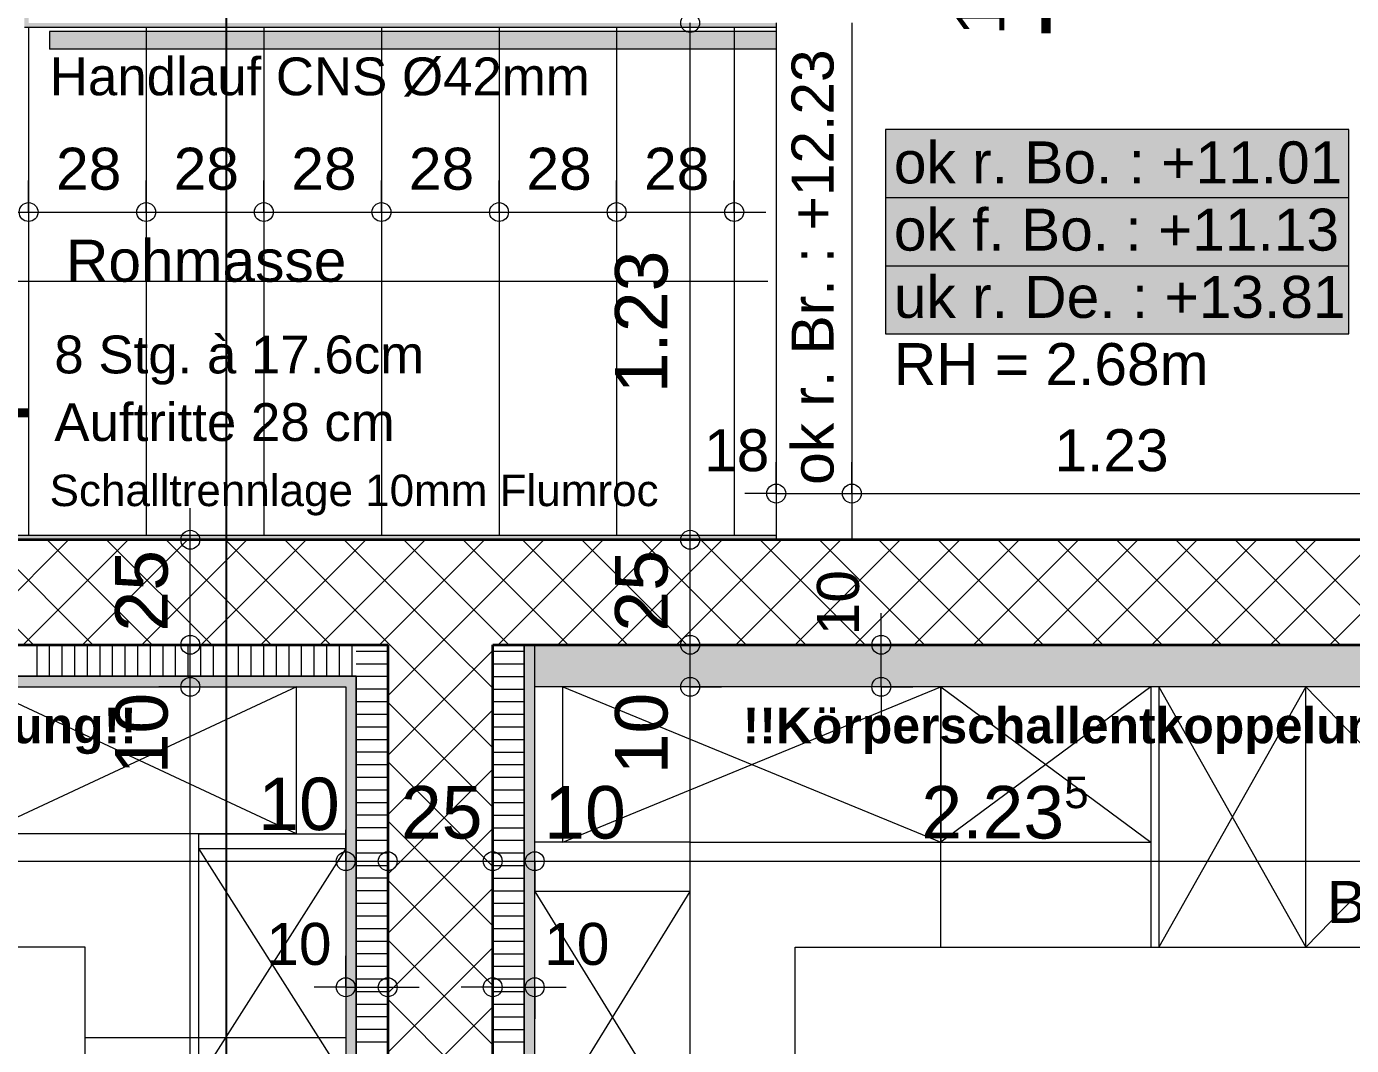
# Model space of a CAD drawing. Header units: metres. Extents: x 0.003 to 0.843, y 0.003 to 0.597.
# Drawn here: x 0.4587 to 0.5218, y 0.2974 to 0.3459 of the extents above; entities that cross this region are included whole.
import ezdxf

# ---------------------------------------------------------------- set-up
doc = ezdxf.new("R2010")
doc.units = ezdxf.units.M
for name, pattern in [('AUSGEZOGEN', [0]), ('RAND', [44.45, 12.7, -6.35, 12.7, -6.35, 0, -6.35]), ('STRICHPUNKT', [25.4, 12.7, -6.35, 0, -6.35]), ('VERDECKT', [9.525, 6.35, -3.175])]:
    doc.linetypes.add(name, pattern=pattern)
for name, color, linetype, lineweight in [('Beton Ansicht', 7, 'AUSGEZOGEN', 13), ('Bodenplatte', 7, 'AUSGEZOGEN', 18), ('Daemmung', 7, 'AUSGEZOGEN', 18), ('Detailmasse', 7, 'AUSGEZOGEN', 13), ('Kueche', 7, 'AUSGEZOGEN', 18), ('Lauflinie', 7, 'AUSGEZOGEN', 13), ('Leichtbauwaende', 7, 'AUSGEZOGEN', 18), ('Metallbauarbeiten', 7, 'AUSGEZOGEN', 18), ('Raumbezeichnung', 7, 'AUSGEZOGEN', 18), ('Schnittbegrenzung', 7, 'AUSGEZOGEN', 13), ('Stufen', 7, 'AUSGEZOGEN', 25), ('Text Koten', 7, 'AUSGEZOGEN', 25), ('Text Werkplan Ausfuehrung', 7, 'AUSGEZOGEN', 25), ('Vermassung Decke', 180, 'VERDECKT', 25), ('Wand Beton bewehrt', 7, 'AUSGEZOGEN', 35), ('Werkplan- Ausfuehrungsmasse', 7, 'AUSGEZOGEN', 13)]:
    doc.layers.add(name, color=color, linetype=linetype, lineweight=lineweight)
doc.styles.add('ARIAL', font='ARIAL.TTF')

msp = doc.modelspace()

# ---------------------------------------------------------------- hatches: boundary and pattern name
at = {"layer": 'Daemmung', "linetype": 'VERDECKT', "lineweight": 18, "true_color": 0xffe0e0}
msp.add_hatch(color=254, dxfattribs=at).paths.add_polyline_path([(0.43416, 0.321497), (0.49436, 0.321497), (0.49436, 0.321697), (0.43436, 0.321697), (0.43436, 0.396497), (0.45856, 0.396497), (0.45856, 0.390897), (0.45876, 0.390897), (0.45876, 0.396697), (0.43416, 0.396697)])
at = {"layer": 'Daemmung', "linetype": 'AUSGEZOGEN', "lineweight": 18, "true_color": 0xffe0e0}
msp.add_hatch(color=254, dxfattribs=at).paths.add_polyline_path([(0.45856, 0.345897), (0.49436, 0.345897), (0.49436, 0.346097), (0.45876, 0.346097), (0.45876, 0.390897), (0.45856, 0.390897)])
at = {"layer": 'Leichtbauwaende', "linetype": 'AUSGEZOGEN', "lineweight": 13, "true_color": 0xc7c7c7}
for points in [[(0.48286, 0.261877), (0.48286, 0.316497), (0.48236, 0.316497), (0.48236, 0.261877)], [(0.41336, 0.314497), (0.47386, 0.314497), (0.47386, 0.314997), (0.41336, 0.314997)], [(0.47386, 0.314997), (0.47386, 0.263877), (0.47436, 0.263877), (0.47436, 0.314997)]]:
    msp.add_hatch(color=9, dxfattribs=at).paths.add_polyline_path(points)
at = {"layer": 'Leichtbauwaende', "linetype": 'AUSGEZOGEN', "lineweight": 13, "true_color": 0xe3e3e3}
msp.add_hatch(color=254, dxfattribs=at).paths.add_polyline_path([(0.48286, 0.316497), (0.48286, 0.314497), (0.54336, 0.314497), (0.54336, 0.316497)])
at = {"layer": 'Metallbauarbeiten', "linetype": 'AUSGEZOGEN', "lineweight": 13, "true_color": 0xf1f1f1}
msp.add_hatch(color=7, dxfattribs=at).paths.add_polyline_path([(0.45976, 0.345697), (0.45976, 0.344857), (0.49436, 0.344857), (0.49436, 0.345697)])
at = {"layer": 'Text Koten', "linetype": 'AUSGEZOGEN', "lineweight": 13, "true_color": 0xf1f1f1}
msp.add_hatch(color=7, dxfattribs=at).paths.add_polyline_path([(0.49956, 0.341031), (0.49956, 0.331297), (0.521627, 0.331297), (0.521627, 0.341031)])

# ---------------------------------------------------------------- linework, layer by layer
at = {"layer": 'Beton Ansicht', "color": 7, "linetype": 'AUSGEZOGEN', "lineweight": 18}
for p, q in [((0.49436, 0.346097), (0.49436, 0.321497)), ((0.49796, 0.346097), (0.49796, 0.321497))]:
    msp.add_line(p, q, dxfattribs=at)
at = {"layer": 'Bodenplatte', "color": 92, "linetype": 'VERDECKT', "lineweight": 18, "true_color": 0x00c600}
msp.add_line((0.49436, 0.346097), (0.49436, 0.321497), dxfattribs=at)
at = {"layer": 'Daemmung', "color": 240, "linetype": 'VERDECKT', "lineweight": 18}
for p, q in [((0.45856, 0.345897), (0.49436, 0.345897)), ((0.43416, 0.321497), (0.49796, 0.321497)), ((0.49436, 0.321697), (0.43436, 0.321697))]:
    msp.add_line(p, q, dxfattribs=at)
at = {"layer": 'Detailmasse', "color": 240, "linetype": 'AUSGEZOGEN', "lineweight": 13}
for p, q in [((0.45876, 0.337097), (0.45876, 0.338597)), ((0.46436, 0.337097), (0.46436, 0.338597)), ((0.46996, 0.337097), (0.46996, 0.338597)), ((0.47556, 0.337097), (0.47556, 0.338597)), ((0.48116, 0.337097), (0.48116, 0.338597)), ((0.48676, 0.337097), (0.48676, 0.338597)), ((0.49236, 0.337097), (0.49236, 0.338597)), ((0.45876, 0.337097), (0.45876, 0.335597)), ((0.45876, 0.337097), (0.46436, 0.337097)), ((0.46436, 0.337097), (0.46436, 0.335597)), ((0.46436, 0.337097), (0.46996, 0.337097)), ((0.46996, 0.337097), (0.46996, 0.335597)), ((0.46996, 0.337097), (0.47556, 0.337097)), ((0.47556, 0.337097), (0.47556, 0.335597)), ((0.47556, 0.337097), (0.48116, 0.337097)), ((0.48116, 0.337097), (0.48116, 0.335597)), ((0.48116, 0.337097), (0.48676, 0.337097)), ((0.48676, 0.337097), (0.48676, 0.335597)), ((0.48676, 0.337097), (0.49236, 0.337097)), ((0.49236, 0.337097), (0.49236, 0.335597)), ((0.49236, 0.337097), (0.49386, 0.337097)), ((0.49936, 0.316497), (0.49936, 0.317997)), ((0.49936, 0.316497), (0.49786, 0.316497)), ((0.49936, 0.316497), (0.50086, 0.316497)), ((0.49936, 0.316497), (0.49936, 0.316497)), ((0.49936, 0.314497), (0.49936, 0.316497)), ((0.49936, 0.314497), (0.49786, 0.314497)), ((0.49936, 0.314497), (0.50086, 0.314497)), ((0.49936, 0.314497), (0.49936, 0.314497)), ((0.49936, 0.314497), (0.49936, 0.312997)), ((0.47386, 0.300197), (0.47386, 0.301697)), ((0.47586, 0.300197), (0.47586, 0.301697)), ((0.48086, 0.300197), (0.48086, 0.301697)), ((0.48286, 0.300197), (0.48286, 0.301697)), ((0.47386, 0.300197), (0.47236, 0.300197)), ((0.47386, 0.300197), (0.47386, 0.298697)), ((0.47386, 0.300197), (0.47386, 0.300197)), ((0.47386, 0.300197), (0.47586, 0.300197)), ((0.47586, 0.300197), (0.47586, 0.298697)), ((0.47586, 0.300197), (0.47586, 0.300197)), ((0.47586, 0.300197), (0.47736, 0.300197)), ((0.48086, 0.300197), (0.47936, 0.300197)), ((0.48086, 0.300197), (0.48086, 0.298697)), ((0.48086, 0.300197), (0.48086, 0.300197)), ((0.48286, 0.300197), (0.48286, 0.298697)), ((0.48286, 0.300197), (0.48286, 0.300197)), ((0.48286, 0.300197), (0.48436, 0.300197))]:
    msp.add_line(p, q, dxfattribs=at)
for points in [[(0.43436, 0.337097), (0.4374, 0.337097), (0.4374, 0.337097), (0.45876, 0.337097)], [(0.48086, 0.300197), (0.480869, 0.300197), (0.480869, 0.300197), (0.48286, 0.300197)]]:
    msp.add_lwpolyline(points, dxfattribs=at)
for centre in [(0.45876, 0.337097), (0.46436, 0.337097), (0.46996, 0.337097), (0.47556, 0.337097), (0.48116, 0.337097), (0.48676, 0.337097), (0.49236, 0.337097), (0.49936, 0.316497), (0.49936, 0.314497), (0.47386, 0.300197), (0.47586, 0.300197), (0.48086, 0.300197), (0.48286, 0.300197)]:
    msp.add_circle(centre, 0.00045, dxfattribs=at)
at = {"layer": 'Kueche', "color": 7, "linetype": 'RAND', "lineweight": 18}
for p, q in [((0.47152, 0.314497), (0.45652, 0.307497)), ((0.47152, 0.307497), (0.45652, 0.314497)), ((0.47152, 0.307497), (0.47152, 0.314497)), ((0.4842, 0.307097), (0.4842, 0.314497)), ((0.4842, 0.314497), (0.5022, 0.307097)), ((0.4842, 0.307097), (0.5022, 0.314497)), ((0.5022, 0.314497), (0.5022, 0.307097)), ((0.5122, 0.314497), (0.5022, 0.307097)), ((0.5022, 0.314497), (0.5122, 0.307097)), ((0.47152, 0.307497), (0.44552, 0.307497)), ((0.46686, 0.307497), (0.47386, 0.307497)), ((0.46686, 0.272417), (0.46686, 0.307497)), ((0.46686, 0.306797), (0.47386, 0.306797)), ((0.47386, 0.306797), (0.46686, 0.295797)), ((0.47386, 0.295797), (0.46686, 0.306797)), ((0.49026, 0.307097), (0.48286, 0.307097)), ((0.49026, 0.261377), (0.49026, 0.307097)), ((0.49026, 0.307097), (0.5122, 0.307097)), ((0.49026, 0.304757), (0.48286, 0.304757)), ((0.48286, 0.304757), (0.49026, 0.292757)), ((0.48286, 0.292757), (0.49026, 0.304757))]:
    msp.add_line(p, q, dxfattribs=at)
at = {"layer": 'Kueche', "color": 7, "linetype": 'VERDECKT', "lineweight": 18}
for p, q in [((0.5022, 0.302097), (0.5022, 0.314497)), ((0.46146, 0.297797), (0.47386, 0.297797))]:
    msp.add_line(p, q, dxfattribs=at)
at = {"layer": 'Kueche', "color": 7, "linetype": 'AUSGEZOGEN', "lineweight": 18}
for p, q in [((0.5122, 0.314497), (0.5122, 0.302097)), ((0.51258, 0.314497), (0.51258, 0.302097)), ((0.51958, 0.314497), (0.51258, 0.302097)), ((0.51258, 0.314497), (0.51958, 0.302097)), ((0.51958, 0.302097), (0.51958, 0.314497)), ((0.51958, 0.314497), (0.53158, 0.302097)), ((0.53158, 0.314497), (0.51958, 0.302097))]:
    msp.add_line(p, q, dxfattribs=at)
at = {"layer": 'Kueche', "color": 7, "linetype": 'AUSGEZOGEN', "lineweight": 13}
for p, q in [((0.46146, 0.302097), (0.41276, 0.302097)), ((0.46146, 0.280197), (0.46146, 0.302097)), ((0.49526, 0.276197), (0.49526, 0.302097)), ((0.49526, 0.302097), (0.54396, 0.302097))]:
    msp.add_line(p, q, dxfattribs=at)
at = {"layer": 'Lauflinie', "color": 7, "linetype": 'AUSGEZOGEN', "lineweight": 18}
msp.add_line((0.49396, 0.333797), (0.44646, 0.333797), dxfattribs=at)
at = {"layer": 'Leichtbauwaende', "color": 7, "linetype": 'AUSGEZOGEN', "lineweight": 13}
for p, q in [((0.47436, 0.316497), (0.42916, 0.316497)), ((0.45916, 0.314997), (0.45916, 0.316494)), ((0.45976, 0.314997), (0.45976, 0.316494)), ((0.46036, 0.314997), (0.46036, 0.316494)), ((0.46096, 0.314997), (0.46096, 0.316494)), ((0.46156, 0.314997), (0.46156, 0.316494)), ((0.46216, 0.314997), (0.46216, 0.316494)), ((0.46276, 0.314997), (0.46276, 0.316494)), ((0.46336, 0.314997), (0.46336, 0.316494)), ((0.46396, 0.314997), (0.46396, 0.316494)), ((0.46456, 0.314997), (0.46456, 0.316494)), ((0.46516, 0.314997), (0.46516, 0.316494)), ((0.46576, 0.314997), (0.46576, 0.316494)), ((0.46636, 0.314997), (0.46636, 0.316494)), ((0.46696, 0.314997), (0.46696, 0.316494)), ((0.46756, 0.314997), (0.46756, 0.316494)), ((0.46816, 0.314997), (0.46816, 0.316494)), ((0.46876, 0.314997), (0.46876, 0.316494)), ((0.46936, 0.314997), (0.46936, 0.316494)), ((0.46996, 0.314997), (0.46996, 0.316494)), ((0.47056, 0.314997), (0.47056, 0.316494)), ((0.47116, 0.314997), (0.47116, 0.316494)), ((0.47176, 0.314997), (0.47176, 0.316494)), ((0.47236, 0.314997), (0.47236, 0.316494)), ((0.47296, 0.314997), (0.47296, 0.316494)), ((0.47356, 0.314997), (0.47356, 0.316494)), ((0.47416, 0.314997), (0.47416, 0.316494)), ((0.47586, 0.316497), (0.47436, 0.316497)), ((0.47436, 0.316197), (0.475857, 0.316197)), ((0.47586, 0.265017), (0.47586, 0.316497)), ((0.48236, 0.316497), (0.48086, 0.316497)), ((0.48086, 0.316497), (0.48086, 0.261877)), ((0.48236, 0.316177), (0.480863, 0.316177)), ((0.48236, 0.261877), (0.48236, 0.316497)), ((0.47436, 0.315597), (0.475857, 0.315597)), ((0.48236, 0.315577), (0.480863, 0.315577)), ((0.41386, 0.314997), (0.47386, 0.314997)), ((0.47386, 0.314997), (0.47436, 0.314997)), ((0.47436, 0.314997), (0.47436, 0.265017)), ((0.47436, 0.314997), (0.475857, 0.314997)), ((0.48236, 0.314977), (0.480863, 0.314977)), ((0.41336, 0.314497), (0.47386, 0.314497)), ((0.47436, 0.314397), (0.475857, 0.314397)), ((0.48236, 0.314377), (0.480863, 0.314377)), ((0.54336, 0.314497), (0.48286, 0.314497)), ((0.47436, 0.313797), (0.475857, 0.313797)), ((0.48236, 0.313777), (0.480863, 0.313777)), ((0.47436, 0.313197), (0.475857, 0.313197)), ((0.48236, 0.313177), (0.480863, 0.313177)), ((0.47436, 0.312597), (0.475857, 0.312597)), ((0.48236, 0.312577), (0.480863, 0.312577)), ((0.47436, 0.311997), (0.475857, 0.311997)), ((0.48236, 0.311977), (0.480863, 0.311977)), ((0.47436, 0.311397), (0.475857, 0.311397)), ((0.48236, 0.311377), (0.480863, 0.311377)), ((0.47436, 0.310797), (0.475857, 0.310797)), ((0.48236, 0.310777), (0.480863, 0.310777)), ((0.47436, 0.310197), (0.475857, 0.310197)), ((0.48236, 0.310177), (0.480863, 0.310177)), ((0.47436, 0.309597), (0.475857, 0.309597)), ((0.48236, 0.309577), (0.480863, 0.309577)), ((0.47436, 0.308997), (0.475857, 0.308997)), ((0.48236, 0.308977), (0.480863, 0.308977)), ((0.47436, 0.308397), (0.475857, 0.308397)), ((0.48236, 0.308377), (0.480863, 0.308377)), ((0.47436, 0.307797), (0.475857, 0.307797)), ((0.48236, 0.307777), (0.480863, 0.307777)), ((0.47436, 0.307197), (0.475857, 0.307197)), ((0.48236, 0.307177), (0.480863, 0.307177)), ((0.47436, 0.306597), (0.475857, 0.306597)), ((0.47436, 0.305997), (0.475857, 0.305997)), ((0.48236, 0.306577), (0.480863, 0.306577)), ((0.47436, 0.305397), (0.475857, 0.305397)), ((0.48236, 0.305977), (0.480863, 0.305977)), ((0.48236, 0.305377), (0.480863, 0.305377)), ((0.47436, 0.304797), (0.475857, 0.304797)), ((0.48236, 0.304777), (0.480863, 0.304777)), ((0.47436, 0.304197), (0.475857, 0.304197)), ((0.48236, 0.304177), (0.480863, 0.304177)), ((0.47436, 0.303597), (0.475857, 0.303597)), ((0.48236, 0.303577), (0.480863, 0.303577)), ((0.47436, 0.302997), (0.475857, 0.302997)), ((0.48236, 0.302977), (0.480863, 0.302977)), ((0.47436, 0.302397), (0.475857, 0.302397)), ((0.48236, 0.302377), (0.480863, 0.302377)), ((0.47436, 0.301797), (0.475857, 0.301797)), ((0.48236, 0.301777), (0.480863, 0.301777)), ((0.47436, 0.301197), (0.475857, 0.301197)), ((0.48236, 0.301177), (0.480863, 0.301177)), ((0.47436, 0.300597), (0.475857, 0.300597)), ((0.48236, 0.300577), (0.480863, 0.300577)), ((0.47436, 0.299997), (0.475857, 0.299997)), ((0.48236, 0.299977), (0.480863, 0.299977)), ((0.47436, 0.299397), (0.475857, 0.299397)), ((0.48236, 0.299377), (0.480863, 0.299377)), ((0.47436, 0.298797), (0.475857, 0.298797)), ((0.48236, 0.298777), (0.480863, 0.298777)), ((0.47436, 0.298197), (0.475857, 0.298197)), ((0.48236, 0.298177), (0.480863, 0.298177)), ((0.47436, 0.297597), (0.475857, 0.297597)), ((0.48236, 0.297577), (0.480863, 0.297577))]:
    msp.add_line(p, q, dxfattribs=at)
at = {"layer": 'Leichtbauwaende', "color": 7, "linetype": 'AUSGEZOGEN', "lineweight": 18}
for p, q in [((0.48286, 0.316497), (0.48236, 0.316497)), ((0.48236, 0.316497), (0.48236, 0.263017)), ((0.48286, 0.314497), (0.48286, 0.316497)), ((0.47386, 0.314997), (0.41386, 0.314997)), ((0.47436, 0.314997), (0.47386, 0.314997)), ((0.47436, 0.265017), (0.47436, 0.314997)), ((0.41336, 0.314497), (0.47386, 0.314497)), ((0.47386, 0.314497), (0.47386, 0.265017)), ((0.48286, 0.263017), (0.48286, 0.314497))]:
    msp.add_line(p, q, dxfattribs=at)
at = {"layer": 'Metallbauarbeiten', "color": 7, "linetype": 'AUSGEZOGEN', "lineweight": 13}
for p, q in [((0.45976, 0.345697), (0.45976, 0.344857)), ((0.49436, 0.345697), (0.45976, 0.345697)), ((0.49436, 0.344857), (0.45976, 0.344857))]:
    msp.add_line(p, q, dxfattribs=at)
at = {"layer": 'Schnittbegrenzung', "color": 14, "linetype": 'STRICHPUNKT', "lineweight": 25, "true_color": 0xb20000}
msp.add_line((0.46816, 0.5846), (0.46816, 0.256097), dxfattribs=at)
at = {"layer": 'Stufen', "color": 7, "linetype": 'AUSGEZOGEN', "lineweight": 18}
for p, q in [((0.45876, 0.345897), (0.45876, 0.321697)), ((0.46436, 0.345897), (0.46436, 0.321697)), ((0.46996, 0.345897), (0.46996, 0.321697)), ((0.47556, 0.345897), (0.47556, 0.321697)), ((0.48116, 0.345897), (0.48116, 0.321697)), ((0.48676, 0.345897), (0.48676, 0.321697)), ((0.49236, 0.345897), (0.49236, 0.321697))]:
    msp.add_line(p, q, dxfattribs=at)
at = {"layer": 'Text Koten', "color": 7, "linetype": 'AUSGEZOGEN', "lineweight": 13}
for p, q in [((0.49956, 0.341031), (0.49956, 0.331297)), ((0.521627, 0.341031), (0.49956, 0.341031)), ((0.521627, 0.331297), (0.521627, 0.341031)), ((0.49956, 0.337786), (0.521627, 0.337786)), ((0.49956, 0.334542), (0.521627, 0.334542)), ((0.49956, 0.331297), (0.521627, 0.331297))]:
    msp.add_line(p, q, dxfattribs=at)
at = {"layer": 'Vermassung Decke', "color": 92, "linetype": 'AUSGEZOGEN', "lineweight": 13, "true_color": 0x00c600}
for p, q in [((0.49436, 0.323697), (0.49436, 0.325197)), ((0.49796, 0.323697), (0.49796, 0.325197)), ((0.49436, 0.323697), (0.49286, 0.323697)), ((0.49436, 0.323697), (0.49436, 0.322197)), ((0.49436, 0.323697), (0.49436, 0.323697)), ((0.49436, 0.323697), (0.49796, 0.323697)), ((0.49796, 0.323697), (0.49796, 0.322197)), ((0.49796, 0.323697), (0.49796, 0.323697)), ((0.49796, 0.323697), (0.52256, 0.323697))]:
    msp.add_line(p, q, dxfattribs=at)
for centre in [(0.49436, 0.323697), (0.49796, 0.323697)]:
    msp.add_circle(centre, 0.00045, dxfattribs=at)
at = {"layer": 'Wand Beton bewehrt', "color": 7, "linetype": 'AUSGEZOGEN', "lineweight": 35}
for p, q in [((0.52256, 0.321497), (0.43416, 0.321497)), ((0.42916, 0.316497), (0.47436, 0.316497)), ((0.47436, 0.316497), (0.47586, 0.316497)), ((0.47586, 0.316497), (0.47586, 0.263877)), ((0.48086, 0.261877), (0.48086, 0.316497)), ((0.48086, 0.316497), (0.48236, 0.316497)), ((0.48236, 0.316497), (0.48286, 0.316497)), ((0.48286, 0.316497), (0.52256, 0.316497))]:
    msp.add_line(p, q, dxfattribs=at)
at = {"layer": 'Wand Beton bewehrt', "color": 7, "linetype": 'AUSGEZOGEN', "lineweight": 13}
for p, q in [((0.458992, 0.316497), (0.453992, 0.321497)), ((0.455667, 0.316497), (0.460667, 0.321497)), ((0.46182, 0.316497), (0.45682, 0.321497)), ((0.458496, 0.316497), (0.463496, 0.321497)), ((0.464649, 0.316497), (0.459649, 0.321497)), ((0.461324, 0.316497), (0.466324, 0.321497)), ((0.467477, 0.316497), (0.462477, 0.321497)), ((0.464153, 0.316497), (0.469153, 0.321497)), ((0.470306, 0.316497), (0.465306, 0.321497)), ((0.466981, 0.316497), (0.471981, 0.321497)), ((0.473134, 0.316497), (0.468134, 0.321497)), ((0.46981, 0.316497), (0.47481, 0.321497)), ((0.475962, 0.316497), (0.470962, 0.321497)), ((0.472638, 0.316497), (0.477638, 0.321497)), ((0.478791, 0.316497), (0.473791, 0.321497)), ((0.475466, 0.316497), (0.480466, 0.321497)), ((0.481619, 0.316497), (0.476619, 0.321497)), ((0.478295, 0.316497), (0.483295, 0.321497)), ((0.484448, 0.316497), (0.479448, 0.321497)), ((0.481123, 0.316497), (0.486123, 0.321497)), ((0.487276, 0.316497), (0.482276, 0.321497)), ((0.483952, 0.316497), (0.488952, 0.321497)), ((0.490105, 0.316497), (0.485105, 0.321497)), ((0.48678, 0.316497), (0.49178, 0.321497)), ((0.492933, 0.316497), (0.487933, 0.321497)), ((0.489609, 0.316497), (0.494609, 0.321497)), ((0.495761, 0.316497), (0.490761, 0.321497)), ((0.492437, 0.316497), (0.497437, 0.321497)), ((0.49859, 0.316497), (0.49359, 0.321497)), ((0.495265, 0.316497), (0.500265, 0.321497)), ((0.501418, 0.316497), (0.496418, 0.321497)), ((0.498094, 0.316497), (0.503094, 0.321497)), ((0.504247, 0.316497), (0.499247, 0.321497)), ((0.500922, 0.316497), (0.505922, 0.321497)), ((0.507075, 0.316497), (0.502075, 0.321497)), ((0.503751, 0.316497), (0.508751, 0.321497)), ((0.509904, 0.316497), (0.504904, 0.321497)), ((0.506579, 0.316497), (0.511579, 0.321497)), ((0.512732, 0.316497), (0.507732, 0.321497)), ((0.509408, 0.316497), (0.514408, 0.321497)), ((0.51556, 0.316497), (0.51056, 0.321497)), ((0.512236, 0.316497), (0.517236, 0.321497)), ((0.518389, 0.316497), (0.513389, 0.321497)), ((0.515064, 0.316497), (0.520064, 0.321497)), ((0.521217, 0.316497), (0.516217, 0.321497)), ((0.517893, 0.316497), (0.52256, 0.321165)), ((0.52256, 0.317983), (0.519046, 0.321497)), ((0.520721, 0.316497), (0.52256, 0.318336)), ((0.47586, 0.314063), (0.478295, 0.316497)), ((0.47586, 0.311234), (0.48086, 0.316234)), ((0.475962, 0.316497), (0.48086, 0.3116)), ((0.478791, 0.316497), (0.48086, 0.314428)), ((0.47586, 0.313771), (0.48086, 0.308771)), ((0.47586, 0.308406), (0.48086, 0.313406)), ((0.47586, 0.310943), (0.48086, 0.305943)), ((0.47586, 0.305577), (0.48086, 0.310577)), ((0.47586, 0.308115), (0.48086, 0.303115)), ((0.47586, 0.302749), (0.48086, 0.307749)), ((0.47586, 0.305286), (0.48086, 0.300286)), ((0.47586, 0.29992), (0.48086, 0.30492)), ((0.47586, 0.302458), (0.48086, 0.297458)), ((0.47586, 0.297092), (0.48086, 0.302092)), ((0.47586, 0.299629), (0.48086, 0.294629)), ((0.47586, 0.294264), (0.48086, 0.299264))]:
    msp.add_line(p, q, dxfattribs=at)
at = {"layer": 'Werkplan- Ausfuehrungsmasse', "color": 7, "linetype": 'AUSGEZOGEN', "lineweight": 13}
for p, q in [((0.49026, 0.321497), (0.49026, 0.346097)), ((0.46646, 0.321497), (0.46646, 0.322997)), ((0.46646, 0.321497), (0.46496, 0.321497)), ((0.46646, 0.321497), (0.46796, 0.321497)), ((0.46646, 0.316497), (0.46646, 0.321497)), ((0.49026, 0.321497), (0.48876, 0.321497)), ((0.49026, 0.321497), (0.49176, 0.321497)), ((0.49026, 0.321497), (0.49026, 0.321497)), ((0.49026, 0.316497), (0.49026, 0.321497)), ((0.46646, 0.316497), (0.46496, 0.316497)), ((0.46646, 0.316497), (0.46796, 0.316497)), ((0.46646, 0.314497), (0.46646, 0.316497)), ((0.49026, 0.316497), (0.48876, 0.316497)), ((0.49026, 0.316497), (0.49176, 0.316497)), ((0.49026, 0.316497), (0.49026, 0.316497)), ((0.49026, 0.314497), (0.49026, 0.316497)), ((0.46646, 0.314497), (0.46496, 0.314497)), ((0.46646, 0.314497), (0.46796, 0.314497)), ((0.46646, 0.263377), (0.46646, 0.314497)), ((0.49026, 0.314497), (0.48876, 0.314497)), ((0.49026, 0.314497), (0.49176, 0.314497)), ((0.49026, 0.314497), (0.49026, 0.314497)), ((0.49026, 0.261377), (0.49026, 0.314497)), ((0.47386, 0.306197), (0.47386, 0.307697)), ((0.47586, 0.306197), (0.47586, 0.307697)), ((0.48086, 0.306197), (0.48086, 0.307697)), ((0.48286, 0.306197), (0.48286, 0.307697)), ((0.42916, 0.306197), (0.47386, 0.306197)), ((0.47386, 0.306197), (0.47386, 0.304697)), ((0.47386, 0.306197), (0.47386, 0.306197)), ((0.47386, 0.306197), (0.47586, 0.306197)), ((0.47586, 0.306197), (0.47586, 0.304697)), ((0.47586, 0.306197), (0.47586, 0.306197)), ((0.47586, 0.306197), (0.48086, 0.306197)), ((0.48086, 0.306197), (0.48086, 0.304697)), ((0.48086, 0.306197), (0.48086, 0.306197)), ((0.48086, 0.306197), (0.48286, 0.306197)), ((0.48286, 0.306197), (0.48286, 0.304697)), ((0.48286, 0.306197), (0.48286, 0.306197)), ((0.48286, 0.306197), (0.52756, 0.306197))]:
    msp.add_line(p, q, dxfattribs=at)
for centre in [(0.49026, 0.346097), (0.46646, 0.321497), (0.49026, 0.321497), (0.46646, 0.316497), (0.49026, 0.316497), (0.46646, 0.314497), (0.49026, 0.314497), (0.47386, 0.306197), (0.47586, 0.306197), (0.48086, 0.306197), (0.48286, 0.306197)]:
    msp.add_circle(centre, 0.00045, dxfattribs=at)

# ---------------------------------------------------------------- texts
at = {"layer": 'Daemmung', "color": 240, "linetype": 'AUSGEZOGEN', "lineweight": 13, "insert": (0.45976, 0.322647), "char_height": 0.0015, "width": 0.00075, "attachment_point": 7, "style": 'ARIAL'}
msp.add_mtext('Schalltrennlage\\~10mm\\~Flumroc', dxfattribs=at)
msp.add_mtext('Schalltrennlage\\~10mm\\~Flumroc', dxfattribs=at)
at = {"layer": 'Detailmasse', "color": 240, "linetype": 'AUSGEZOGEN', "lineweight": 18, "char_height": 0.002, "width": 0.001, "attachment_point": 7, "style": 'ARIAL'}
for s, insert in [('28', (0.460067, 0.338131)), ('28', (0.465667, 0.338131)), ('28', (0.471267, 0.338131)), ('28', (0.476867, 0.338131)), ('28', (0.482467, 0.338131)), ('28', (0.488067, 0.338131)), ('Rohmasse', (0.460541, 0.333753)), ('10', (0.470076, 0.301231)), ('10', (0.48331, 0.301231))]:
    msp.add_mtext(s, dxfattribs=dict(at, insert=insert))
at = {"layer": 'Detailmasse', "color": 240, "linetype": 'AUSGEZOGEN', "lineweight": 18, "insert": (0.498326, 0.316947), "char_height": 0.002, "width": 0.001, "attachment_point": 7, "rotation": 90, "style": 'ARIAL'}
msp.add_mtext('10', dxfattribs=at)
at = {"layer": 'Raumbezeichnung', "color": 7, "linetype": 'AUSGEZOGEN', "lineweight": 35, "insert": (0.512184, 0.345482), "char_height": 0.004, "width": 0.002, "attachment_point": 7, "rotation": 90, "style": 'ARIAL'}
msp.add_mtext('Treppenhaus\\~H1A', dxfattribs=at)
at = {"layer": 'Raumbezeichnung', "color": 7, "linetype": 'AUSGEZOGEN', "lineweight": 25, "insert": (0.505258, 0.345497), "char_height": 0.0023, "width": 0.00115, "attachment_point": 7, "rotation": 90, "style": 'ARIAL'}
msp.add_mtext('1A-610', dxfattribs=at)
at = {"layer": 'Text Koten', "color": 7, "linetype": 'AUSGEZOGEN', "lineweight": 18, "insert": (0.497116, 0.32411), "char_height": 0.002, "width": 0.001, "attachment_point": 7, "rotation": 90, "style": 'ARIAL'}
msp.add_mtext('ok\\~r.\\~Br.\\~:\\~+12.23', dxfattribs=at)
at = {"layer": 'Text Koten', "color": 7, "linetype": 'AUSGEZOGEN', "lineweight": 18, "char_height": 0.002, "width": 0.001, "attachment_point": 7, "style": 'ARIAL'}
for s, insert in [('ok\\~r.\\~Bo.\\~:\\~+11.01', (0.49996, 0.338431)), ('ok\\~f.\\~Bo.\\~:\\~+11.13', (0.49996, 0.335231)), ('uk\\~r.\\~De.\\~:\\~+13.81', (0.49996, 0.332031)), ('RH\\~=\\~2.68m', (0.49996, 0.328831))]:
    msp.add_mtext(s, dxfattribs=dict(at, insert=insert))
at = {"layer": 'Text Werkplan Ausfuehrung', "color": 7, "linetype": 'AUSGEZOGEN', "lineweight": 18, "attachment_point": 7, "style": 'ARIAL'}
for s, insert, char_height, width in [('Handlauf\\~CNS\\~Ø42mm', (0.45977, 0.342587), 0.0018, 0.0009), ('8\\~Stg.\\~à\\~17.6cm', (0.459985, 0.328874), 0.0018, 0.0009), ('Auftritte\\~28\\~cm', (0.459985, 0.326174), 0.0018, 0.0009), ('BO/ST', (0.52058, 0.303231), 0.002, 0.001)]:
    msp.add_mtext(s, dxfattribs=dict(at, insert=insert, char_height=char_height, width=width))
at = {"layer": 'Text Werkplan Ausfuehrung', "color": 7, "linetype": 'AUSGEZOGEN', "lineweight": 25, "insert": (0.43536, 0.326564), "char_height": 0.0025, "width": 0.00125, "attachment_point": 7, "style": 'ARIAL'}
msp.add_mtext('\\fArial|i0|b1|c0|p0;>\\~siehe\\~Detail-', dxfattribs=at)
at = {"layer": 'Text Werkplan Ausfuehrung', "color": 240, "linetype": 'AUSGEZOGEN', "lineweight": 18, "char_height": 0.0017, "width": 0.00085, "attachment_point": 7, "style": 'ARIAL'}
for insert in [(0.430664, 0.311287), (0.492764, 0.311287)]:
    msp.add_mtext('\\fArial|i0|b1|c0|p0;!!Körperschallentkoppelung!!', dxfattribs=dict(at, insert=insert))
at = {"layer": 'Vermassung Decke', "color": 92, "linetype": 'AUSGEZOGEN', "lineweight": 18, "true_color": 0x00c600, "char_height": 0.002, "width": 0.001, "attachment_point": 7, "style": 'ARIAL'}
for s, insert in [('18', (0.490925, 0.324731)), ('1.23', (0.507604, 0.324733))]:
    msp.add_mtext(s, dxfattribs=dict(at, insert=insert))
at = {"layer": 'Werkplan- Ausfuehrungsmasse', "color": 7, "linetype": 'AUSGEZOGEN', "lineweight": 25, "char_height": 0.0025, "width": 0.00125, "attachment_point": 7, "rotation": 90, "style": 'ARIAL'}
for s, insert in [('1.23', (0.489216, 0.328466)), ('25', (0.465417, 0.317125)), ('25', (0.489217, 0.317125)), ('10', (0.465417, 0.31033)), ('10', (0.489217, 0.31033))]:
    msp.add_mtext(s, dxfattribs=dict(at, insert=insert))
at = {"layer": 'Werkplan- Ausfuehrungsmasse', "color": 7, "linetype": 'AUSGEZOGEN', "lineweight": 25, "attachment_point": 7, "style": 'ARIAL'}
for s, insert, char_height, width in [('10', (0.469692, 0.30764), 0.0025, 0.00125), ('25', (0.476488, 0.30724), 0.0025, 0.00125), ('10', (0.48331, 0.30724), 0.0025, 0.00125), ('2.23', (0.501271, 0.307242), 0.0025, 0.00125), ('5', (0.508068, 0.3087), 0.0015, 0.00075)]:
    msp.add_mtext(s, dxfattribs=dict(at, insert=insert, char_height=char_height, width=width))

doc.saveas('drawing.dxf')
